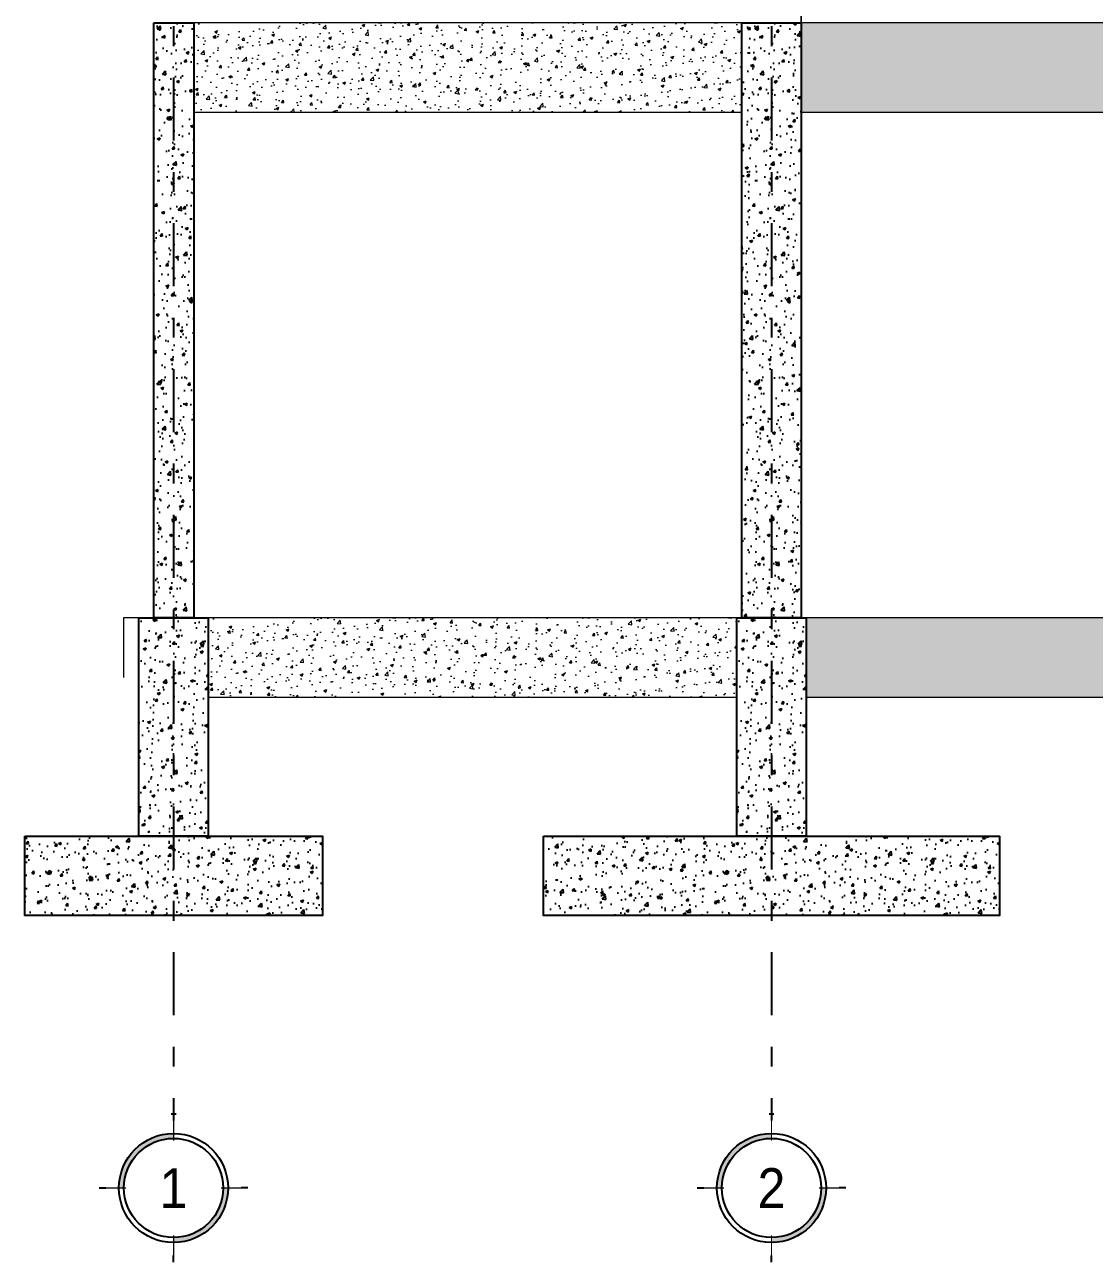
# Model space of a CAD drawing. Header units: metres. Extents: x -0.7 to 10.5, y -2 to 12.8.
# Drawn here: x -0.72 to 4.67, y -2.05 to 4.19 of the extents above; entities that cross this region are included whole.
import ezdxf
from ezdxf.enums import TextEntityAlignment as Align

# ---------------------------------------------------------------- set-up
doc = ezdxf.new("R2010")
doc.units = ezdxf.units.M
doc.header["$MEASUREMENT"] = 0
doc.linetypes.add('DASHDOT', pattern=[25.4, 12.7, -6.35, 0, -6.35])
doc.linetypes.add('Xref_Alzado 1$0$Wipeout_Contour', pattern=[1000, 0, -1000])
for name, color, linetype in [('Eje', 5, 'DASHDOT'), ('Globo Eje', 1, 'Continuous'), ('TEXTO', 7, 'Continuous'), ('Xref_Alzado 1 Est$0$00-COLUMNAS', 253, 'Continuous'), ('Xref_Alzado 1$0$Estructura - Forjados', 7, 'Continuous'), ('Xref_Alzado 1$0$Estructura - Muros', 7, 'Continuous'), ('Xref_Alzado 1$0$Estructura - Vigas y Pilares', 7, 'Continuous')]:
    doc.layers.add(name, color=color, linetype=linetype)
for name, color, linetype, lineweight in [('Xref_Alzado 1 Est$0$00-VIGAS', 4, 'Continuous', 13), ('Xref_Alzado 1$0$Estructura - Forjados_Pen_No__1', 7, 'Continuous', 13), ('Xref_Alzado 1$0$Estructura - Muros_Pen_No__1', 7, 'Continuous', 13)]:
    doc.layers.add(name, color=color, linetype=linetype, lineweight=lineweight)
for name, color, linetype, lineweight, true_color in [('Xref_Alzado 1$0$Estructura - Forjados_Pen_No__81', 7, 'Continuous', 13, 0x6a6a6a), ('Xref_Alzado 1$0$Estructura - Muros_Pen_No__81', 7, 'Continuous', 13, 0x6a6a6a), ('Xref_Alzado 1$0$Estructura - Vigas y Pilares_Pen_No__81', 7, 'Continuous', 13, 0x6a6a6a)]:
    doc.layers.add(name, color=color, linetype=linetype, lineweight=lineweight, true_color=true_color)
doc.styles.add('Arial', font='arial.ttf')

# ---------------------------------------------------------------- blocks, each defined once
blk = doc.blocks.new('Xref_Alzado 1 Est')
at = {"layer": 'Xref_Alzado 1 Est$0$00-COLUMNAS'}
h = blk.add_hatch(dxfattribs=at)
h.set_pattern_fill('AR-CONC', color=256, scale=0.02)
h.set_pattern_definition([(50, (18.27402, 3.3), (0.143452, -0.0125504), [0.015, -0.165]), (355, (18.27402, 3.3), (-0.0277503, 0.1504384), [0.012, -0.132]), (100.45144, (18.28598, 3.29895), (0.1157018, 0.137888), [0.012748, -0.1402284]), (46.1842, (18.27402, 3.34), (0.2134483, -0.0331039), [0.0225, -0.2475]), (96.6356, (18.2918, 3.33724), (0.1869324, 0.1948237), [0.019122, -0.2103428]), (351.1842, (18.27402, 3.34), (0.1869324, 0.1948237), [0.018, -0.198]), (21, (18.29402, 3.33), (0.1193814, -0.0805238), [0.015, -0.165]), (326, (18.29402, 3.33), (0.0486631, 0.14503), [0.012, -0.132]), (71.45144, (18.30397, 3.32329), (0.1680445, 0.0645062), [0.012748, -0.1402284]), (37.5, (18.274023, 3.3), (0.00243197, 0.06657877), [0, -0.1304, 0, -0.134, 0, -0.1325]), (7.5, (18.27402, 3.3), (0.0526139, 0.07888234), [0, -0.0764, 0, -0.1274, 0, -0.0505]), (327.5, (18.229423, 3.3), (0.10676449, -0.00451097), [0, -0.05, 0, -0.156, 0, -0.207]), (317.5, (18.20942, 3.3), (0.11663723, 0.020021), [0, -0.065, 0, -0.1036, 0, -0.147])])
h.paths.add_polyline_path([(0.3538, 3.3), (0.1516, 3.3), (0.1516, 0.3), (0.3538, 0.3)])
h = blk.add_hatch(dxfattribs=at)
h.set_pattern_fill('AR-CONC', color=256, scale=0.02)
h.set_pattern_definition([(50, (21.28683, 3.3), (0.143452, -0.0125504), [0.015, -0.165]), (355, (21.28683, 3.3), (-0.0277503, 0.1504384), [0.012, -0.132]), (100.45144, (21.29878, 3.29895), (0.1157018, 0.137888), [0.012748, -0.1402284]), (46.1842, (21.28683, 3.34), (0.2134483, -0.0331039), [0.0225, -0.2475]), (96.6356, (21.30461, 3.33724), (0.1869324, 0.1948237), [0.019122, -0.2103428]), (351.1842, (21.28683, 3.34), (0.1869324, 0.1948237), [0.018, -0.198]), (21, (21.30683, 3.33), (0.1193814, -0.0805238), [0.015, -0.165]), (326, (21.30683, 3.33), (0.0486631, 0.14503), [0.012, -0.132]), (71.45144, (21.31678, 3.32329), (0.1680445, 0.0645062), [0.012748, -0.1402284]), (37.5, (21.286827, 3.3), (0.00243197, 0.06657877), [0, -0.1304, 0, -0.134, 0, -0.1325]), (7.5, (21.28683, 3.3), (0.0526139, 0.07888234), [0, -0.0764, 0, -0.1274, 0, -0.0505]), (327.5, (21.24223, 3.3), (0.10676449, -0.00451097), [0, -0.05, 0, -0.156, 0, -0.207]), (317.5, (21.22223, 3.3), (0.11663723, 0.020021), [0, -0.065, 0, -0.1036, 0, -0.147])])
h.paths.add_polyline_path([(3.4157, 3.3), (3.1155, 3.3), (3.1155, 0.3), (3.4157, 0.3)])
h = blk.add_hatch(dxfattribs=at)
h.set_pattern_fill('AR-CONC', color=256, scale=0.02)
h.set_pattern_definition([(50, (-0.26705, 1.09434), (0.143452, -0.0125504), [0.015, -0.165]), (355, (-0.26705, 1.09434), (-0.02775, 0.150438), [0.012, -0.132]), (100.4514, (-0.2551, 1.0933), (0.115702, 0.137888), [0.012748, -0.140228]), (46.184, (-0.26705, 1.13434), (0.213448, -0.033104), [0.0225, -0.2475]), (96.636, (-0.24926, 1.13158), (0.186932, 0.194824), [0.019122, -0.210343]), (351.184, (-0.26705, 1.13434), (0.186932, 0.194824), [0.018, -0.198]), (21, (-0.24705, 1.12434), (0.1193814, -0.080524), [0.015, -0.165]), (326, (-0.24705, 1.12434), (0.048663, 0.14503), [0.012, -0.132]), (71.4514, (-0.2371, 1.11763), (0.1680445, 0.064506), [0.012748, -0.140228]), (37.5, (-0.26705, 1.09434), (0.002432, 0.0665788), [0, -0.1304, 0, -0.134, 0, -0.1325]), (7.5, (-0.26705, 1.09434), (0.052614, 0.0788823), [0, -0.0764, 0, -0.1274, 0, -0.0505]), (327.5, (-0.31165, 1.09434), (0.1067645, -0.004511), [0, -0.05, 0, -0.156, 0, -0.207]), (317.5, (-0.33165, 1.09434), (0.1166372, 0.020021), [0, -0.065, 0, -0.1036, 0, -0.147])])
h.paths.add_polyline_path([(0.0766, -0.8), (0.4266, -0.8), (0.4266, 0.3), (0.0766, 0.3)])
h = blk.add_hatch(dxfattribs=at)
h.set_pattern_fill('AR-CONC', color=256, scale=0.02)
h.set_pattern_definition([(50, (2.74697, 1.09434), (0.143452, -0.0125504), [0.015, -0.165]), (355, (2.74697, 1.09434), (-0.02775, 0.150438), [0.012, -0.132]), (100.4514, (2.75893, 1.0933), (0.115702, 0.137888), [0.012748, -0.140228]), (46.184, (2.74697, 1.13434), (0.213448, -0.033104), [0.0225, -0.2475]), (96.636, (2.76476, 1.13158), (0.186932, 0.194824), [0.019122, -0.210343]), (351.184, (2.74697, 1.13434), (0.186932, 0.194824), [0.018, -0.198]), (21, (2.76697, 1.12434), (0.1193814, -0.080524), [0.015, -0.165]), (326, (2.76697, 1.12434), (0.048663, 0.14503), [0.012, -0.132]), (71.4514, (2.77692, 1.11763), (0.1680445, 0.064506), [0.012748, -0.140228]), (37.5, (2.74697, 1.09434), (0.002432, 0.0665788), [0, -0.1304, 0, -0.134, 0, -0.1325]), (7.5, (2.74697, 1.09434), (0.052614, 0.0788823), [0, -0.0764, 0, -0.1274, 0, -0.0505]), (327.5, (2.70237, 1.09434), (0.1067645, -0.004511), [0, -0.05, 0, -0.156, 0, -0.207]), (317.5, (2.68237, 1.09434), (0.1166372, 0.020021), [0, -0.065, 0, -0.1036, 0, -0.147])])
h.paths.add_polyline_path([(3.0906, -0.8), (3.4406, -0.8), (3.4406, 0.3), (3.0906, 0.3)])
h = blk.add_hatch(dxfattribs=at)
h.set_pattern_fill('AR-CONC', color=256, scale=0.02)
h.paths.add_polyline_path([(1.0016, -0.8), (-0.4984, -0.8), (-0.4984, -1.2), (1.0016, -1.2)])
h = blk.add_hatch(dxfattribs=at)
h.set_pattern_fill('AR-CONC', color=256, scale=0.02)
h.set_pattern_definition([(50, (3.41402, -7e-08), (0.143452, -0.0125504), [0.015, -0.165]), (355, (3.41402, -7e-08), (-0.02775, 0.150438), [0.012, -0.132]), (100.451, (3.42598, -0.00105), (0.115702, 0.137888), [0.012748, -0.140228]), (46.184, (3.41402, 0.04), (0.213448, -0.033104), [0.0225, -0.2475]), (96.636, (3.4318, 0.03724), (0.186932, 0.194824), [0.019122, -0.210343]), (351.184, (3.41402, 0.04), (0.186932, 0.194824), [0.018, -0.198]), (21, (3.43402, 0.03), (0.1193814, -0.080524), [0.015, -0.165]), (326, (3.43402, 0.03), (0.048663, 0.14503), [0.012, -0.132]), (71.4514, (3.44397, 0.02329), (0.168044, 0.064506), [0.012748, -0.140228]), (37.5, (3.41402, -7e-08), (0.002432, 0.0665788), [0, -0.1304, 0, -0.134, 0, -0.1325]), (7.5, (3.41402, -7e-08), (0.052614, 0.0788823), [0, -0.0764, 0, -0.1274, 0, -0.0505]), (327.5, (3.36942, -7e-08), (0.1067645, -0.004511), [0, -0.05, 0, -0.156, 0, -0.207]), (317.5, (3.34942, -7e-08), (0.116637, 0.020021), [0, -0.065, 0, -0.1036, 0, -0.147])])
h.paths.add_polyline_path([(2.1156, -0.8), (2.1156, -1.2), (4.4156, -1.2), (4.4156, -0.8)])
at = {"layer": 'Xref_Alzado 1 Est$0$00-VIGAS'}
h = blk.add_hatch(dxfattribs=at)
h.set_pattern_fill('AR-CONC', color=256, scale=0.02)
h.paths.add_polyline_path([(3.1155, 2.85), (3.1155, 3.3), (0.3538, 3.3), (0.3538, 2.85)])
h = blk.add_hatch(dxfattribs=at)
h.set_pattern_fill('AR-CONC', color=256, scale=0.02)
h.set_pattern_definition([(50, (3.06188, 0), (0.143452, -0.0125504), [0.015, -0.165]), (355, (3.06188, 0), (-0.0277503, 0.1504384), [0.012, -0.132]), (100.4514, (3.07383, -0.00105), (0.1157018, 0.137888), [0.012748, -0.1402284]), (46.1842, (3.06188, 0.04), (0.2134483, -0.033104), [0.0225, -0.2475]), (96.6356, (3.07966, 0.03724), (0.1869324, 0.194824), [0.019122, -0.210343]), (351.184, (3.06188, 0.04), (0.1869324, 0.194824), [0.018, -0.198]), (21, (3.08188, 0.03), (0.1193814, -0.0805238), [0.015, -0.165]), (326, (3.08188, 0.03), (0.048663, 0.14503), [0.012, -0.132]), (71.4514, (3.09182, 0.02329), (0.1680445, 0.0645062), [0.012748, -0.1402284]), (37.5, (3.061876, 0), (0.00243197, 0.06657877), [0, -0.1304, 0, -0.134, 0, -0.1325]), (7.5, (3.061876, 0), (0.0526139, 0.07888234), [0, -0.0764, 0, -0.1274, 0, -0.0505]), (327.5, (3.017276, 0), (0.1067645, -0.00451097), [0, -0.05, 0, -0.156, 0, -0.207]), (317.5, (2.99728, 0), (0.1166372, 0.020021), [0, -0.065, 0, -0.1036, 0, -0.147])])
h.paths.add_polyline_path([(3.4157, 3.3), (3.4157, 2.85), (9.1165, 2.85), (9.1165, 3.3)])
h = blk.add_hatch(dxfattribs=at)
h.set_pattern_fill('AR-CONC', color=256, scale=0.02)
h.set_pattern_definition([(50, (0.07276, -3), (0.143452, -0.0125504), [0.015, -0.165]), (355, (0.07276, -3), (-0.0277503, 0.1504384), [0.012, -0.132]), (100.4514, (0.08471, -3.00105), (0.1157018, 0.137888), [0.012748, -0.1402284]), (46.184, (0.07276, -2.96), (0.213448, -0.033104), [0.0225, -0.2475]), (96.6356, (0.09055, -2.96276), (0.186932, 0.194824), [0.019122, -0.210343]), (351.184, (0.07276, -2.96), (0.186932, 0.194824), [0.018, -0.198]), (21, (0.09276, -2.97), (0.1193814, -0.0805238), [0.015, -0.165]), (326, (0.09276, -2.97), (0.048663, 0.14503), [0.012, -0.132]), (71.4514, (0.1027, -2.97671), (0.1680445, 0.0645062), [0.012748, -0.1402284]), (37.5, (0.07276, -3), (0.002432, 0.0665788), [0, -0.1304, 0, -0.134, 0, -0.1325]), (7.5, (0.07276, -3), (0.0526139, 0.0788823), [0, -0.0764, 0, -0.1274, 0, -0.0505]), (327.5, (0.02816, -3), (0.1067645, -0.004511), [0, -0.05, 0, -0.156, 0, -0.207]), (317.5, (0.00816, -3), (0.1166372, 0.020021), [0, -0.065, 0, -0.1036, 0, -0.147])])
h.paths.add_polyline_path([(3.0906, -0.1), (3.0906, 0.3), (0.4266, 0.3), (0.4266, -0.1)])
h = blk.add_hatch(dxfattribs=at)
h.set_pattern_fill('AR-CONC', color=256, scale=0.02)
h.set_pattern_definition([(50, (3.13463, -3), (0.143452, -0.0125504), [0.015, -0.165]), (355, (3.13463, -3), (-0.0277503, 0.1504384), [0.012, -0.132]), (100.4514, (3.14659, -3.00105), (0.1157018, 0.137888), [0.012748, -0.1402284]), (46.1842, (3.13463, -2.96), (0.2134483, -0.033104), [0.0225, -0.2475]), (96.6356, (3.15242, -2.96276), (0.1869324, 0.194824), [0.019122, -0.210343]), (351.184, (3.13463, -2.96), (0.1869324, 0.194824), [0.018, -0.198]), (21, (3.15463, -2.97), (0.1193814, -0.0805238), [0.015, -0.165]), (326, (3.15463, -2.97), (0.048663, 0.14503), [0.012, -0.132]), (71.4514, (3.16458, -2.97671), (0.1680445, 0.0645062), [0.012748, -0.1402284]), (37.5, (3.134634, -3), (0.00243197, 0.06657877), [0, -0.1304, 0, -0.134, 0, -0.1325]), (7.5, (3.134634, -3), (0.0526139, 0.07888234), [0, -0.0764, 0, -0.1274, 0, -0.0505]), (327.5, (3.090034, -3), (0.1067645, -0.00451097), [0, -0.05, 0, -0.156, 0, -0.207]), (317.5, (3.07003, -3), (0.1166372, 0.020021), [0, -0.065, 0, -0.1036, 0, -0.147])])
h.paths.add_polyline_path([(9.0916, -0.1), (9.0916, 0.3), (3.4406, 0.3), (3.4406, -0.1)])
at = {"layer": 'Xref_Alzado 1 Est$0$00-COLUMNAS'}
for points in [[(0.1516, 3.3), (0.3538, 3.3), (0.3538, 0.3), (0.1516, 0.3)], [(3.1155, 3.3), (3.4157, 3.3), (3.4157, 0.3), (3.1155, 0.3)], [(0.4266, 0.3), (0.4266, -0.8), (0.0766, -0.8), (0.0766, 0.3)], [(3.4406, 0.3), (3.4406, -0.8), (3.0906, -0.8), (3.0906, 0.3)], [(-0.4984, -0.8), (1.0016, -0.8), (1.0016, -1.2), (-0.4984, -1.2)], [(2.1156, -0.8), (4.4156, -0.8), (4.4156, -1.2), (2.1156, -1.2)]]:
    blk.add_lwpolyline(points, close=True, dxfattribs=at)
at = {"layer": 'Xref_Alzado 1 Est$0$00-VIGAS'}
for points in [[(3.1155, 3.3), (0.3538, 3.3), (0.3538, 2.85), (3.1155, 2.85)], [(9.1165, 3.3), (3.4157, 3.3), (3.4157, 2.85), (9.1165, 2.85)], [(3.0906, 0.3), (0.4266, 0.3), (0.4266, -0.1), (3.0906, -0.1)], [(9.0916, 0.3), (3.4406, 0.3), (3.4406, -0.1), (9.0916, -0.1)]]:
    blk.add_lwpolyline(points, close=True, dxfattribs=at)
blk = doc.blocks.new('Xref_Alzado 1$0$Section Element_25')
at = {"color": 254, "linetype": 'Xref_Alzado 1$0$Wipeout_Contour', "lineweight": 0, "ltscale": 36807.714627}
blk.add_wipeout([(-8628.4, -3000), (-8661.3, -3000), (-8661.3, -3300), (-8628.4, -3300)], dxfattribs=at).dxf.layer = 'Xref_Alzado 1$0$Estructura - Forjados'
at = {"layer": 'Xref_Alzado 1$0$Estructura - Forjados_Pen_No__81', "color": 251, "linetype": 'Continuous', "lineweight": 13, "true_color": 0x6a6a6a}
blk.add_line((-8628.4, -3300), (-8628.4, -3000), dxfattribs=at)
at = {"color": 254, "linetype": 'Xref_Alzado 1$0$Wipeout_Contour', "lineweight": 0, "ltscale": 55522.830091}
blk.add_wipeout([(-18274, -3300), (-8661.3, -3300), (-8661.3, -3000), (-18274, -3000)], dxfattribs=at).dxf.layer = 'Xref_Alzado 1$0$Estructura - Forjados'
at = {"layer": 'Xref_Alzado 1$0$Estructura - Forjados_Pen_No__1', "color": 7, "linetype": 'Continuous', "lineweight": 13}
for p, q in [((-18274, -3000), (-18274, -3300)), ((-18122.4, -3000), (-18274, -3000)), ((-17922.4, -3000), (-18122.4, -3000)), ((-15912.8, -3000), (-17922.4, -3000)), ((-12778.2, -3000), (-14112.7, -3000)), ((-12628.2, -3000), (-12778.2, -3000)), ((-10776.3, -3000), (-12628.2, -3000)), ((-10576.3, -3000), (-10776.3, -3000)), ((-8661.3, -3000), (-10576.3, -3000)), ((-8661.3, -3000), (-8661.3, -3300))]:
    blk.add_line(p, q, dxfattribs=at)
at = {"layer": 'Xref_Alzado 1$0$Estructura - Forjados_Pen_No__81', "color": 251, "linetype": 'Continuous', "lineweight": 13, "true_color": 0x6a6a6a}
blk.add_line((-8661.3, -3000), (-8628.4, -3000), dxfattribs=at)
blk = doc.blocks.new('Xref_Alzado 1$0$Section Element_45')
at = {"color": 254, "linetype": 'Xref_Alzado 1$0$Wipeout_Contour', "lineweight": 0, "ltscale": 72184.466722}
blk.add_wipeout([(-17922.4, -3000), (-17917.9, -3000), (-17917.9, -300), (-17922.4, -300)], dxfattribs=at).dxf.layer = 'Xref_Alzado 1$0$Estructura - Muros'
at = {"color": 254, "linetype": 'Xref_Alzado 1$0$Wipeout_Contour', "lineweight": 0, "ltscale": 108540.192643}
blk.add_wipeout([(-18122.4, -20), (-18122.4, -3000), (-17922.4, -3000), (-17922.4, -300), (-17974.5, -300), (-17974.5, -20)], dxfattribs=at).dxf.layer = 'Xref_Alzado 1$0$Estructura - Muros'
at = {"layer": 'Xref_Alzado 1$0$Estructura - Muros_Pen_No__1', "color": 7, "linetype": 'Continuous', "lineweight": 13}
for p, q in [((-18122.4, -20), (-18122.4, -3000)), ((-17922.4, -300), (-17922.4, -3000))]:
    blk.add_line(p, q, dxfattribs=at)
at = {"layer": 'Xref_Alzado 1$0$Estructura - Muros_Pen_No__81', "color": 251, "linetype": 'Continuous', "lineweight": 13, "true_color": 0x6a6a6a}
blk.add_line((-17917.9, -3000), (-17917.9, -300), dxfattribs=at)
blk = doc.blocks.new('Xref_Alzado 1$0$Section Element_91')
at = {"color": 254, "linetype": 'Xref_Alzado 1$0$Wipeout_Contour', "lineweight": 0, "ltscale": 90508.816082}
blk.add_wipeout([(-14957.7, 2437), (-14942.3, 2437), (-14942.3, 0), (-14858.5, 0), (-14858.5, 2999.7), (-14957.7, 2999.7)], dxfattribs=at).dxf.layer = 'Xref_Alzado 1$0$Estructura - Vigas y Pilares'
at = {"color": 254, "linetype": 'Xref_Alzado 1$0$Wipeout_Contour', "lineweight": 0, "ltscale": 105808.665849}
blk.add_wipeout([(-14858.5, -300), (-15158.5, -300), (-15158.5, -2293.3), (-15138.2, -2292), (-14879, -2292), (-14878.9, -2292), (-14858.5, -2293.3)], dxfattribs=at).dxf.layer = 'Xref_Alzado 1$0$Estructura - Vigas y Pilares'
at = {"layer": 'Xref_Alzado 1$0$Estructura - Vigas y Pilares_Pen_No__81', "color": 251, "linetype": 'Continuous', "lineweight": 13, "true_color": 0x6a6a6a}
for p, q in [((-14957.7, 2999.7), (-14957.7, 2437)), ((-14858.5, 0), (-14858.5, 2999.7)), ((-14857.5, 0), (-14857.5, 2900)), ((-15158.5, -2293.3), (-15158.5, -300))]:
    blk.add_line(p, q, dxfattribs=at)
at = {"color": 254, "linetype": 'Xref_Alzado 1$0$Wipeout_Contour', "lineweight": 0, "ltscale": 59791.517227}
blk.add_wipeout([(-14858.3, -300), (-14858.5, -300), (-14858.5, -2293.3), (-14858.3, -2293.4)], dxfattribs=at).dxf.layer = 'Xref_Alzado 1$0$Estructura - Vigas y Pilares'
at = {"layer": 'Xref_Alzado 1$0$Estructura - Vigas y Pilares_Pen_No__81', "color": 251, "linetype": 'Continuous', "lineweight": 13, "true_color": 0x6a6a6a}
for p, q in [((-14858.5, -2293.3), (-14858.5, -300)), ((-14858.3, -2293.4), (-14858.3, -300))]:
    blk.add_line(p, q, dxfattribs=at)
blk = doc.blocks.new('Xref_Alzado 1')
at = {"layer": 'Xref_Alzado 1$0$Estructura - Forjados', "lineweight": 0, "xscale": 0.001, "yscale": 0.001, "zscale": 0.001}
blk.add_blockref('Xref_Alzado 1$0$Section Element_25', (18.274, 3.3), dxfattribs=at)
at = {"layer": 'Xref_Alzado 1$0$Estructura - Vigas y Pilares', "lineweight": 0, "xscale": 0.001, "yscale": 0.001, "zscale": 0.001}
blk.add_blockref('Xref_Alzado 1$0$Section Element_91', (18.274, 3.3), dxfattribs=at)
at = {"layer": 'Xref_Alzado 1$0$Estructura - Muros', "lineweight": 0, "xscale": 0.001, "yscale": 0.001, "zscale": 0.001}
blk.add_blockref('Xref_Alzado 1$0$Section Element_45', (18.274, 3.3), dxfattribs=at)
blk = doc.blocks.new('*U18')
at = {"layer": 'Globo Eje', "ltscale": 0.025, "true_color": 0x636466}
h = blk.add_hatch(color=251, dxfattribs=at)
h.dxf.hatch_style = 1
h.paths.add_polyline_path([(0, -16.8302, 0.414214), (-0.275, -17.1052), (-0.25, -17.1052, -0.414214), (0, -16.8552)])
h.paths.add_polyline_path([(0.275, -17.1052), (0.25, -17.1052, -0.414214), (0, -17.3552), (0, -17.3802, 0.414214)])
at = {"layer": 'Eje', "ltscale": 0.025}
for points in [[(0, -3.4221), (0, -16.731)], [(-0.0125, -16.731), (0, -16.731)], [(0, -16.731), (0.0125, -16.731)]]:
    blk.add_lwpolyline(points, dxfattribs=at)
at = {"layer": 'Globo Eje', "color": 251, "ltscale": 0.025, "true_color": 0x636466, "const_width": 0.00625}
for points in [[(0, -16.866), (0, -16.7647)], [(-0.24, -17.1052), (-0.3413, -17.1052)], [(0.24, -17.1052), (0.3413, -17.1052)], [(0, -17.3445), (0, -17.4457)]]:
    blk.add_lwpolyline(points, dxfattribs=at)
at = {"layer": 'Globo Eje', "ltscale": 0.025}
for points in [[(0, -16.731), (0, -16.7647)], [(-0.375, -17.1052), (-0.3413, -17.1052)], [(0.375, -17.1052), (0.3413, -17.1052)], [(0, -17.4795), (0, -17.4457)]]:
    blk.add_lwpolyline(points, dxfattribs=at)
at = {"layer": 'Globo Eje', "color": 1, "ltscale": 0.025}
blk.add_circle((0, -17.1052), 0.275, dxfattribs=at)
at = {"layer": 'Globo Eje', "color": 1, "ltscale": 0.01}
blk.add_circle((0, -17.1052), 0.25, dxfattribs=at)
at = {"layer": 'TEXTO', "color": 7, "ltscale": 0.025, "style": 'Arial', "width": 0.9, "flags": 8}
for tag, p in [('Eje1', (0, -3.0479)), ('Eje2', (0, -17.1052))]:
    blk.add_attdef(tag, text='', height=0.2, dxfattribs=at).set_placement(p, align=Align.MIDDLE_CENTER)

msp = doc.modelspace()

# ---------------------------------------------------------------- block references
msp.add_blockref('Xref_Alzado 1', (-0.2264, 0.9))

# ---------------------------------------------------------------- next in the draw order: block references
at = {"ltscale": 0.025}
ref = msp.add_blockref('*U18', (0.0252, 15.431), dxfattribs=at)
ref.add_attrib('Eje2', '1', dxfattribs={"layer": 'TEXTO', "color": 7, "ltscale": 0.025, "height": 0.2, "style": 'Arial', "width": 0.9}).set_placement((0.0252, -1.6743), align=Align.MIDDLE_CENTER)
ref = msp.add_blockref('*U18', (3.0392, 15.431), dxfattribs=at)
ref.add_attrib('Eje2', '2', dxfattribs={"layer": 'TEXTO', "color": 7, "ltscale": 0.025, "height": 0.2, "style": 'Arial', "width": 0.9}).set_placement((3.0392, -1.6743), align=Align.MIDDLE_CENTER)
msp.add_blockref('Xref_Alzado 1 Est', (-0.2264, 0.9))

doc.saveas('drawing.dxf')
